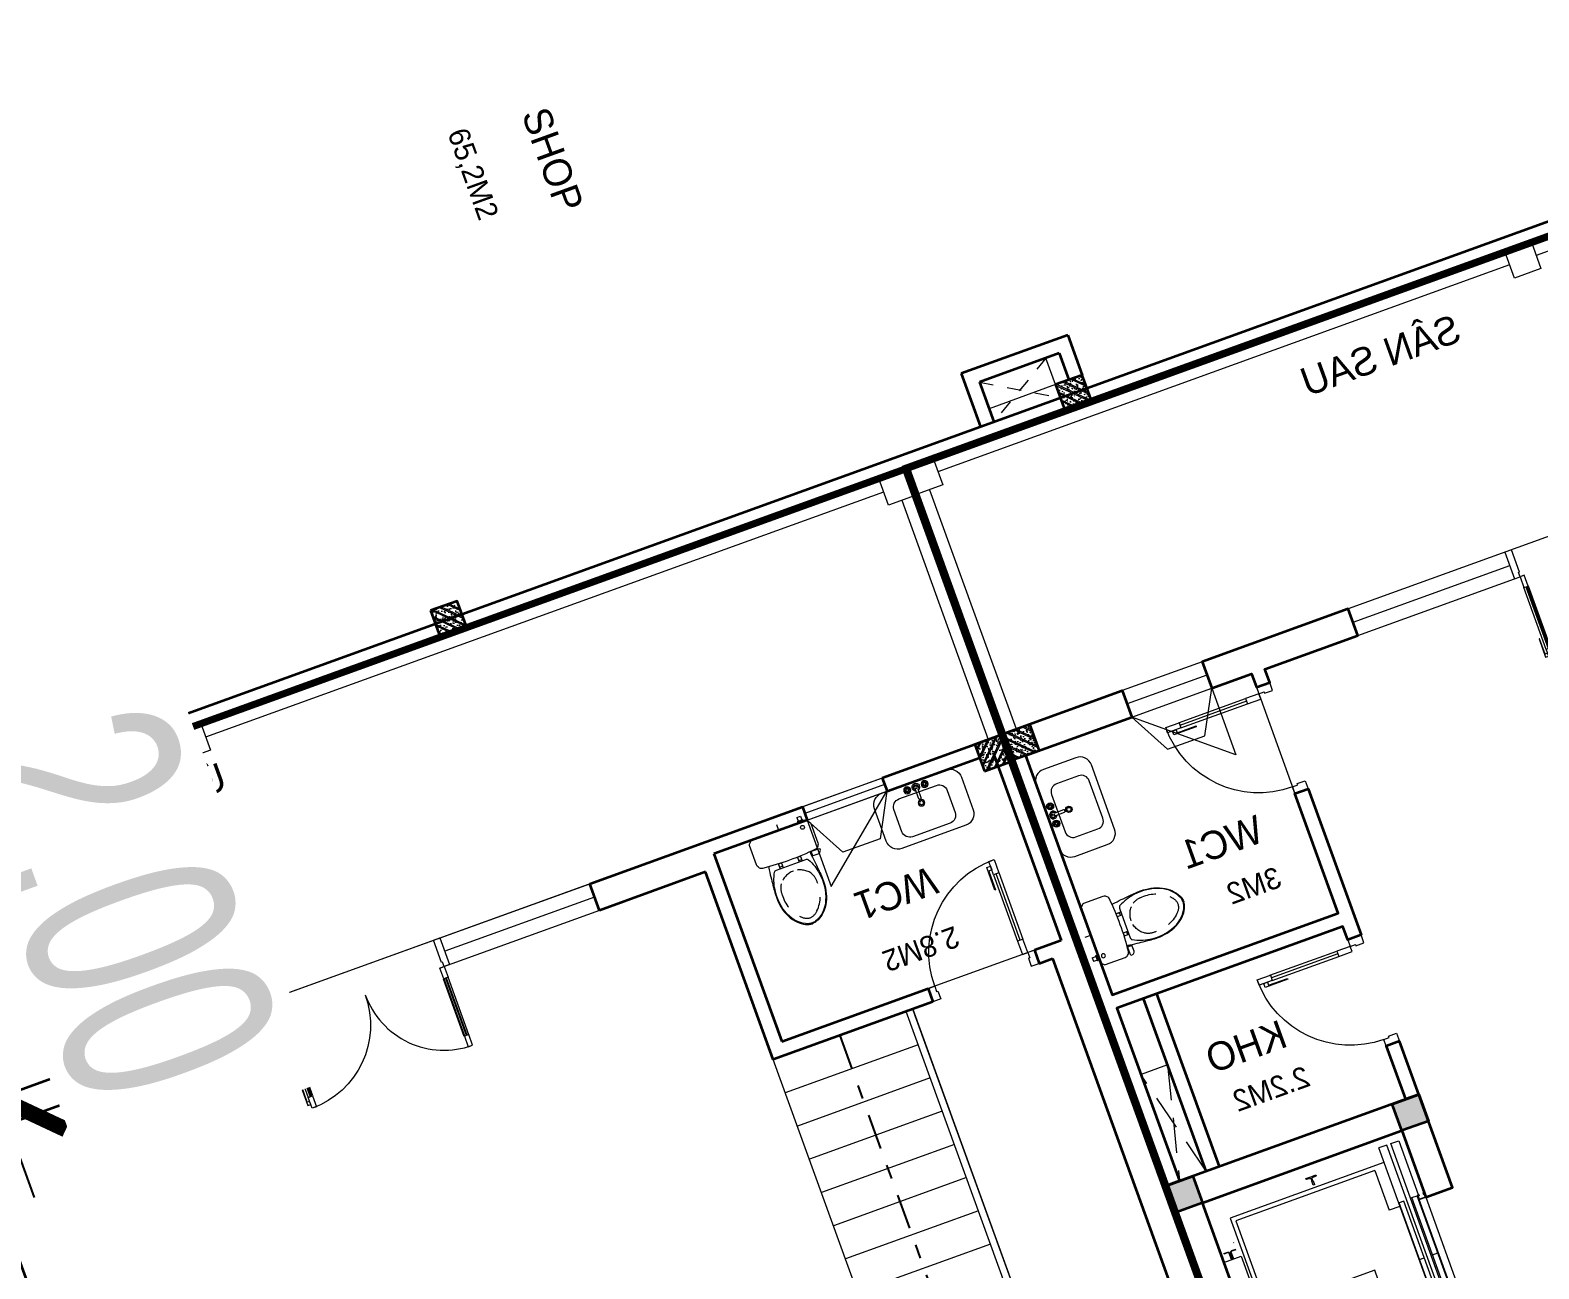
# Model space of a CAD drawing. Header units: metres. Extents: x 568336 to 569219, y 2065964 to 2066430.
# Drawn here: x 568578.95 to 568589.62, y 2066350.29 to 2066359.05 of the extents above; entities that cross this region are included whole.
import ezdxf

# ---------------------------------------------------------------- set-up
doc = ezdxf.new("R2010")
doc.units = ezdxf.units.M
for name, pattern in [('$AUDIT_BAD_LTYPE2', [0]), ('DASHDOT2', [0.5, 0.25, -0.125, 0, -0.125]), ('HIDDEN', [0.375, 0.25, -0.125]), ('HIDDEN2', [0.1875, 0.125, -0.0625]), ('xref-thap C (mb tang 32-2)$0$HIDDEN', [0.375, 0.25, -0.125])]:
    doc.linetypes.add(name, pattern=pattern)
doc.layers.get('0').update_dxf_attribs({"linetype": 'CONTINUOUS'})
doc.layers.get('DEFPOINTS').update_dxf_attribs({"linetype": 'CONTINUOUS'})
for name, color, linetype, lineweight in [('-CONCRETE', 1, 'CONTINUOUS', 35), ('-DIM', 9, 'CONTINUOUS', 13), ('-DOOR', 137, 'CONTINUOUS', 9), ('-FURNITURE', 46, 'CONTINUOUS', 9), ('-HATCH', 8, 'CONTINUOUS', 5), ('-HIDE', 3, 'HIDDEN', 13), ('-LINE1', 7, 'CONTINUOUS', 18), ('-LINE2', 252, 'CONTINUOUS', 9), ('-STEEL1', 1, 'CONTINUOUS', 35), ('-WALL', 4, 'CONTINUOUS', 35), ('TEXT25', 2, 'CONTINUOUS', 13)]:
    doc.layers.add(name, color=color, linetype=linetype, lineweight=lineweight)
for name, color, linetype in [('1-NETMANH', 8, 'CONTINUOUS'), ('APOLIC', 7, 'CONTINUOUS'), ('LoLK', 6, 'CONTINUOUS'), ('TIMDUONG', 1, 'CONTINUOUS')]:
    doc.layers.add(name, color=color, linetype=linetype)
doc.styles.add('KTHUOC', font='', dxfattribs={"width": 0.8})
doc.styles.add('SVN_AVO_thuong', font='')
doc.styles.add('T1', font='', dxfattribs={"height": 200})
doc.styles.get('KTHUOC').set_extended_font_data('.VnArial NarrowH')
doc.styles.get('SVN_AVO_thuong').set_extended_font_data('SVN-Avo')
doc.styles.get('T1').set_extended_font_data('VNgeometric Light')
doc.dimstyles.new('tien', dxfattribs={"dimscale": 0, "dimtxt": 1.5, "dimasz": 0.75, "dimexe": 0.45, "dimexo": 0, "dimgap": 0.25, "dimtad": 1, "dimzin": 1, "dimtxsty": 'KTHUOC', "dimblk1": 'ARCHTICK', "dimblk2": 'ARCHTICK', "dimsah": 1, "dimcen": 1, "dimdle": 0.45, "dimclrd": 37, "dimclre": 37, "dimclrt": 7, "dimaunit": 1, "dimadec": 0, "dimazin": 0, "dimtfac": 1, "dimtix": 1, "dimtofl": 0, "dimtmove": 2, "dimatfit": 3, "dimldrblk": 'ARCHTICK', "dimfxl": 1, "dimtfill": 1, "dimtolj": 1, "dimtzin": 1, "dimarcsym": 0})

# ---------------------------------------------------------------- blocks, each defined once
blk = doc.blocks.new('18x35')
at = {"layer": '-HATCH'}
h = blk.add_hatch(dxfattribs=at)
h.set_pattern_fill('CHAU-01', color=256, scale=10, angle=-1.272221872585407e-14, pattern_type=2)
h.set_pattern_definition([(49.99999999999999, (0, 0), (71.72601826007535, -6.275213498259527), [7.5, -82.5]), (355, (0, 0), (-13.87513336129999, 75.21921337000119), [6, -66]), (100.4514, (5.977167999997619, -0.5229339999999638), (57.85093817140217, 68.94395420609534), [6.374019000000001, -70.1142112]), (46.18419999999998, (0, 20), (106.7241048625644, -16.55190143290183), [11.25, -123.75]), (96.63559999999998, (8.89367449999554, 18.62066930000003), (93.46627055487036, 97.41178709004416), [9.561028799999994, -105.1713]), (351.1842, (0, 20), (93.46619451336275, 97.41186009253245), [9, -99]), (20.99999999999998, (10, 15), (59.69070521184616, -40.2618890665339), [7.5, -82.5]), (326.0000000000001, (10, 15), (24.33153319215819, 72.5150045046853), [6, -66]), (71.45139999999999, (14.97422329999972, 11.64483940000002), (84.022262858149, 32.25304967099522), [6.374019000000001, -70.1142112]), (37.49999999999998, (0, 0), (1.215985531729074, 33.28938538313115), [0, -65.19999999999999, 0, -67, 0, -66.25]), (7.499999999999987, (0, 0), (26.30695374421487, 39.44117118823602), [0, -38.2, 0, -63.7, 0, -25.25]), (327.5, (-22.30000000000291, 0), (53.3822436172409, -2.255487173437988), [0, -25, 0, -78, 0, -103.5]), (317.5, (-32.30000000000291, 0), (58.31861693423862, 10.01049823323176), [0, -32.5, 0, -51.8, 0, -73.5]), (44.99999999999999, (0, 0), (-30.05203820042826, 30.05203820042828), []), (44.99999999999999, (0, 12.25), (-30.05203820042826, 30.05203820042828), [])])
h.paths.add_polyline_path([(96508.03118051568, 47993.04977023201), (96508.03118051568, 47793.04977023201), (96708.03118051568, 47793.04977023201), (96708.03118051568, 47993.04977023201)])
at = {"layer": '-STEEL1'}
blk.add_lwpolyline([(96508.03118051568, 47793.04977023201), (96708.03118051568, 47793.04977023201), (96708.03118051568, 47993.04977023201), (96508.03118051568, 47993.04977023201)], close=True, dxfattribs=at)
blk = doc.blocks.new('M1-T1')
at = {"layer": '-CONCRETE', "color": 1, "linetype": 'HIDDEN', "ltscale": 10, "const_width": 50}
blk.add_lwpolyline([(191581.7177010371, 50951.98888872014), (197581.6939540912, 50951.98888872005), (197581.7429788466, 30952.01227472891), (191581.7667257926, 30952.01227472891)], close=True, dxfattribs=at)
at = {"layer": '-HIDE', "ltscale": 10}
for p, q in [((197182.0490192771, 43152.03547770983), (197482.2837154153, 42652.06120874328)), ((197182.0490192771, 42651.91433822195), (197481.4326740175, 43152.03547771199))]:
    blk.add_line(p, q, dxfattribs=at)
at = {"layer": '-LINE1'}
for q in [(197182.0490192771, 43152.03547770983), (197382.0490192567, 42651.91433822195)]:
    blk.add_line((197382.0490192567, 43152.03547770983), q, dxfattribs=at)
at = {"layer": '-LINE1', "lineweight": 18}
blk.add_lwpolyline([(191581.7411493842, 50951.93153578669), (197581.7174024383, 50951.9315357866), (197581.7664271937, 30951.95492153367), (191581.7901741396, 30951.95492153367)], close=True, dxfattribs=at)
at = {"layer": '-WALL'}
for p, q in [((197082.0490192771, 43352.0354777037), (197382.0490192567, 43352.0354777037)), ((197082.0490192771, 43352.0354777037), (197082.0490192771, 42551.91433822195)), ((197182.0490192771, 43252.03547770574), (197382.0490192679, 43252.03547770779)), ((197182.0490192771, 43252.03547770574), (197182.0490192771, 42651.91433822195)), ((197182.0490192771, 42651.91433822195), (197482.0490192771, 42651.91433822195)), ((197082.0490192771, 42551.91433822195), (197482.0490192771, 42551.91433822195))]:
    blk.add_line(p, q, dxfattribs=at)
blk.add_lwpolyline([(196731.8371712676, 48951.96545661415), (197581.8356525643, 48951.96545668071), (197581.8356528644, 34951.87148225863), (196897.2858771308, 34951.86915243657), (196897.2858771305, 35051.86915239949), (197481.4326741947, 35051.87148222604), (197481.4326738949, 48751.96545683069), (196731.8371712676, 48751.96545677615), (196731.8371712676, 48951.96545661415)], dxfattribs=at)
at = {"layer": '-STEEL1'}
for p in [(100874.017838741, -4641.014292522192), (100874.017838741, -9341.428998609485)]:
    blk.add_blockref('18x35', p, dxfattribs=at)
at = {"layer": 'TEXT25'}
for s, height, style, p in [('SHOP', 200, 'SVN_AVO_thuong', (194297.2314187195, 40250.18071487683)), ('65,2M2', 150, 'T1', (194243.9354255915, 39712.01007851723))]:
    blk.add_text(s, height=height, rotation=359.9999999899488, dxfattribs=dict(at, style=style)).set_placement(p)
blk = doc.blocks.new('*U18')
at = {"linetype": '$AUDIT_BAD_LTYPE2'}
for p, q in [((70, 100), (69.99999999999999, 599.9999999999982)), ((89.99999999999999, 599.9999999999982), (90, 100))]:
    blk.add_line(p, q, dxfattribs=at)
for points in [[(49.99999999999999, 599.9999999999982), (89.99999999999999, 599.9999999999982), (89.99999999999999, 699.9999999999982), (49.99999999999999, 699.9999999999982), (49.99999999999999, 599.9999999999982)], [(49.99999999999999, 602.9059272893337), (50, 100)], [(50, 100), (90, 100), (90, 0), (50, 0), (50, 100)]]:
    blk.add_lwpolyline(points)
for points in [[(118.2698876160139, 494.5156181119073), (118.2698876160139, 664.1349438079906), (89.99999999999999, 664.1349438079906), (89.99999999999999, 635.8650561920058), (112.6159100928053, 635.8650561920058), (112.6159100928053, 494.5156181119073)], [(0, 0), (50, 0), (50, -40), (60, -40), (60, -100.0001724930698), (0, -100.0001724930698)], [(799.9999999999982, 7.105427357601134e-15), (749.9999999999982, 7.105427357601134e-15), (749.9999999999982, -40), (739.9999999999982, -40), (739.9999999999982, -100.0001724930698), (799.9999999999982, -100.0001724930698)]]:
    blk.add_lwpolyline(points, close=True)
at = {"linetype": '$AUDIT_BAD_LTYPE2', "ltscale": 0.3}
blk.add_arc((50, 0), 699.9999999999982, 0, 90, dxfattribs=at)
blk = doc.blocks.new('X-5M-DH-2-CORE$0$A$C75E80C28')
at = {"layer": '-LINE2', "linetype": 'Continuous', "ltscale": 2}
for p, q in [((-510.0000099998433, -21.5000000000291), (-510.0000099998579, -50.60000000000582)), ((-506.8000099998899, -21.5000000000291), (-510.0000099998433, -21.5000000000291)), ((-510.0000099998579, -108.5000000000291), (-510.0000099998433, -79.39999999999418)), ((-506.8000099998899, -21.5000000000291), (-506.8000099999044, -50.60000000000582)), ((-506.8000099999044, -108.5000000000291), (-506.8000099998899, -79.39999999999418)), ((-456.2000100000296, -56.79999999998836), (-500.6000099999364, -56.80000000001746)), ((-456.2000100000441, -60), (-500.600009999951, -60.0000000000291)), ((-456.2000100000296, -70), (-500.6000099999364, -70.0000000000291)), ((-456.2000100000296, -73.19999999995343), (-500.6000099999364, -73.19999999998254)), ((-453.2000100000441, -63), (-453.2000100000296, -67)), ((-450.0000099998579, -63), (-450.0000099998433, -67)), ((450.0000100000616, -63), (450.0000100000761, -67)), ((453.200010000015, -63), (453.2000100000296, -67)), ((456.2000100000296, -56.79999999998836), (500.6000100000529, -56.79999999998836)), ((456.200010000015, -60), (500.6000100000383, -60)), ((456.2000100000296, -70), (500.6000100000529, -70)), ((456.2000100000296, -73.19999999995343), (500.6000100000529, -73.19999999995343)), ((506.8000100001227, -21.5), (510.0000100000761, -21.5)), ((506.8000100001227, -21.5), (506.8000100001082, -50.59999999997672)), ((506.8000100001227, -108.5), (506.8000100001227, -79.39999999996508)), ((510.0000100000761, -21.5), (510.0000100000616, -50.59999999997672)), ((510.0000100000761, -108.5), (510.0000100000761, -79.39999999996508)), ((-731.0000002632733, -148.9999999649008), (730.9999997367267, -148.9999999649299)), ((-731.0000002698944, -1304.999999934109), (-731.0000002632733, -148.9999999649008)), ((-700.0000002632733, -178.9999999649008), (699.9999997367267, -178.9999999649299)), ((-700.0000002699089, -1224.999999934109), (-700.0000002632733, -178.9999999649008)), ((-556.8000102631631, -112.4999999912397), (-560.0000102631166, -112.4999999912397)), ((456.800009736864, -112.4999999912397), (460.0000097368174, -112.4999999912397)), ((699.9999997300911, -1224.999999934109), (699.9999997367267, -178.9999999649299)), ((730.9999997301056, -1304.999999934109), (730.9999997367267, -148.9999999649299)), ((-700.0000002699089, -1224.999999934109), (-400.0000002699089, -1224.999999934138)), ((-400.0000002698944, -1304.999999934138), (-400.0000002699089, -1224.999999934138)), ((699.9999997300911, -1224.999999934109), (399.9999997300911, -1224.999999934109)), ((399.9999997301056, -1304.999999934109), (399.9999997300911, -1224.999999934109)), ((839.9999997301056, -1304.999999934109), (-840.0000002698944, -1304.999999934109)), ((-840.0000002698944, -1364.999999934109), (-840.0000002698944, -1304.999999934109)), ((839.9999997301056, -1364.999999934109), (-840.0000002698944, -1364.999999934109)), ((424.9999997301056, -1308.999999934109), (-425.0000002698944, -1308.999999934109)), ((-425.0000002699089, -1342.999999934109), (-425.0000002698944, -1308.999999934109)), ((424.9999997300911, -1342.999999934109), (-425.0000002699089, -1342.999999934109)), ((-2.6989437174052e-07, -1308.999999934109), (-2.699089236557484e-07, -1342.999999934109)), ((424.9999997300911, -1342.999999934109), (424.9999997301056, -1308.999999934109)), ((839.9999997301056, -1364.999999934109), (839.9999997301056, -1304.999999934109)), ((839.9999997301056, -1394.999999934109), (-840.0000002698944, -1394.999999934109)), ((-840.0000002698944, -1394.999999934109), (-840.0000002698944, -1454.999999934109)), ((-840.0000002698944, -1454.999999934109), (-435.0000002698944, -1454.999999934109)), ((-435.0000002698944, -1449.999999934109), (-435.0000002699089, -1459.999999934109)), ((-435.0000002698944, -1449.999999934109), (-400.0000002698944, -1449.999999934138)), ((-435.0000002699089, -1459.999999934109), (-425.0000002699089, -1459.999999934109)), ((-435.0000002698653, -1489.999999934109), (-435.0000002698653, -1499.999999934109)), ((-435.0000002698653, -1489.999999934109), (-425.0000002698653, -1489.999999934109)), ((-433.4000002698012, -1451.599999934086), (-433.4000002698012, -1458.399999934074)), ((-433.4000002698012, -1451.599999934086), (-401.6000002697547, -1451.599999934086)), ((-433.4000002698012, -1458.399999934074), (-425.0000002698944, -1458.399999934074)), ((-433.4000002697721, -1491.599999934086), (-433.4000002697721, -1498.399999934074)), ((-433.4000002697721, -1491.599999934086), (-425.0000002698653, -1491.599999934086)), ((429.9999997300911, -1405.999999934138), (-430.0000002699089, -1405.999999934109)), ((-430.0000002699089, -1405.999999934109), (-430.0000002698944, -1445.999999934109)), ((429.9999997301056, -1445.999999934138), (-430.0000002698944, -1445.999999934109)), ((-425.0000002698944, -1458.399999934074), (-425.0000002699089, -1459.999999934109)), ((-425.0000002698653, -1489.999999934109), (-425.0000002698653, -1491.599999934086)), ((-401.6000002697547, -1451.599999934086), (-401.6000002697256, -1498.399999934074)), ((399.9999997301056, -1449.999999934109), (-400.0000002698944, -1449.999999934138)), ((-400.0000002698944, -1449.999999934138), (-400.0000002698653, -1499.999999934138)), ((-2.699089236557484e-07, -1405.999999934109), (-2.6989437174052e-07, -1445.999999934109)), ((399.9999997301056, -1449.999999934109), (399.9999997301347, -1499.999999934109)), ((434.9999997301056, -1449.999999934109), (399.9999997301056, -1449.999999934109)), ((401.5999997301988, -1451.599999934086), (401.5999997302279, -1498.399999934074)), ((433.3999997302453, -1451.599999934086), (401.5999997301988, -1451.599999934086)), ((433.3999997302453, -1458.399999934074), (424.9999997301056, -1458.399999934074)), ((424.9999997301056, -1458.399999934074), (424.9999997301056, -1459.999999934109)), ((434.9999997301056, -1459.999999934109), (424.9999997301056, -1459.999999934109)), ((424.9999997301347, -1489.999999934109), (424.9999997301347, -1491.599999934086)), ((434.9999997301347, -1489.999999934109), (424.9999997301347, -1489.999999934109)), ((433.3999997302744, -1491.599999934086), (424.9999997301347, -1491.599999934086)), ((429.9999997300911, -1405.999999934138), (429.9999997301056, -1445.999999934138)), ((433.3999997302453, -1451.599999934086), (433.3999997302453, -1458.399999934074)), ((433.3999997302744, -1491.599999934086), (433.3999997302744, -1498.399999934074)), ((434.9999997301056, -1449.999999934109), (434.9999997301056, -1459.999999934109)), ((839.9999997301056, -1454.999999934109), (434.9999997301056, -1454.999999934109)), ((434.9999997301347, -1489.999999934109), (434.9999997301347, -1499.999999934109)), ((839.9999997301056, -1394.999999934109), (839.9999997301056, -1454.999999934109)), ((-435.0000002698653, -1499.999999934109), (-400.0000002698653, -1499.999999934138)), ((-433.4000002697721, -1498.399999934074), (-401.6000002697256, -1498.399999934074)), ((434.9999997301347, -1499.999999934109), (399.9999997301347, -1499.999999934109)), ((433.3999997302744, -1498.399999934074), (401.5999997302279, -1498.399999934074))]:
    blk.add_line(p, q, dxfattribs=at)
for points in [[(-450.0000000000146, 0), (-450, -130), (450, -130), (449.9999999999854, 0)], [(-200, -29), (200.0000000001164, -29), (200.0000000001164, -101), (-200, -101)], [(-36.0000002632587, -583.9999999649008), (35.9999997367413, -583.9999999649008), (35.99999973675585, -983.9999999649008), (-36.00000026324415, -983.9999999649008)]]:
    blk.add_lwpolyline(points, close=True, dxfattribs=at)
for points in [[(-780.0000002632587, -788.9999999649008), (-751.0000002632587, -788.9999999649299, 0.414213562373095), (-750.0000002632733, -787.9999999649008), (-750.0000002632587, -783.9999999649008), (-750.0000002632587, -779.9999999649008, 0.414213562373095), (-751.0000002632733, -778.9999999649299), (-780.0000002632733, -778.9999999649881, -0.2569775838576673), (-784.1207396915852, -781.9399999648449), (-797.9000002631656, -781.939999964874, -0.414213562373095), (-800.9000002631656, -778.939999964874), (-804.0000002632587, -749.4999999649008, 0.414213562373095), (-807.0000002632587, -746.4999999649008), (-812.0000002632587, -746.4999999649008), (-812.0000002632587, -783.9999999649008), (-812.0000002632587, -821.4999999649008), (-807.0000002632587, -821.4999999649008, 0.414213562373095), (-804.0000002632587, -818.4999999649008), (-800.9000002631656, -789.0599999648693, -0.414213562373095), (-797.9000002631656, -786.0599999648693), (-784.1207396915852, -786.0599999648402, -0.2569775838576673), (-780.0000002632587, -788.9999999647553)], [(779.9999997367413, -788.9999999649299), (750.9999997367413, -788.9999999649008, -0.414213562373095), (749.9999997367267, -787.9999999649299), (749.9999997367413, -783.9999999649299), (749.9999997367413, -779.9999999649299, -0.414213562373095), (750.9999997367267, -778.9999999649008), (779.9999997368432, -778.9999999650172, 0.2569775838576673), (784.1207391653006, -781.939999964874), (797.899999736881, -781.9399999648449, 0.414213562373095), (800.899999736881, -778.9399999648449), (803.9999997367413, -749.4999999649008, -0.414213562373095), (806.9999997367413, -746.4999999649008), (811.9999997367413, -746.4999999649008), (811.9999997367413, -783.9999999649008), (811.9999997367413, -821.4999999649008), (806.9999997367413, -821.4999999649008, -0.414213562373095), (803.9999997367413, -818.4999999649008), (800.899999736881, -789.0599999648402, 0.414213562373095), (797.899999736881, -786.0599999648402), (784.1207391653006, -786.0599999648693, 0.2569775838576672), (779.9999997368577, -788.9999999647844)]]:
    blk.add_lwpolyline(points, format="xyb", dxfattribs=at)
for centre, radius, start, end in [((-500.600009999951, -50.60000000000582), 9.400000000001475, 180, 270), ((-500.6000099999364, -79.39999999999418), 9.399999999997844, 90, 180), ((-500.600009999951, -50.60000000000582), 6.200000000004374, 180, 270), ((-500.6000099999364, -79.39999999999418), 6.19999999999734, 90, 180), ((-456.2000100000441, -63), 6.19999999999713, 0, 90), ((-456.2000100000441, -63), 3.000000000000045, 0, 90), ((-456.2000100000296, -67), 6.20000000000076, 270, 0), ((-456.2000100000296, -67), 2.999999999999834, 270, 0), ((456.200010000015, -63), 6.19999999999713, 90, 180), ((456.2000100000296, -67), 6.20000000000076, 180, 270), ((456.200010000015, -63), 3.000000000000045, 90, 180), ((456.2000100000296, -67), 2.999999999999834, 180, 270), ((500.6000100000383, -50.59999999997672), 6.200000000004374, 270, 0), ((500.6000100000383, -50.59999999997672), 9.400000000001475, 270, 0), ((500.6000100000529, -79.39999999996508), 9.399999999997844, 0, 90), ((500.6000100000529, -79.39999999996508), 6.19999999999734, 0, 90)]:
    blk.add_arc(centre, radius, start, end, dxfattribs=at)
blk = doc.blocks.new('A$C5C575821')
at = {"layer": '-CONCRETE'}
h = blk.add_hatch(color=256, dxfattribs=at)
h.dxf.hatch_style = 1
h.paths.add_polyline_path([(-0.00237559899687767, 200.0000000000146), (-0.00237559899687767, 1.455191522836685e-11), (199.9976244010031, 1.455191522836685e-11), (199.9976244010031, 200.0000000000146)])
blk.add_lwpolyline([(-0.00237559899687767, 1.455191522836685e-11), (199.9976244010031, 1.455191522836685e-11), (199.9976244010031, 200.0000000000146), (-0.00237559899687767, 200.0000000000146)], close=True, dxfattribs=at)
blk = doc.blocks.new('A$C3F71457E')
at = {"layer": '-CONCRETE'}
blk.add_lwpolyline([(-8.760252967476845e-09, -100.0000002632005), (0, 400), (-1500, 400.0000000000582), (-1500.00000001755, -1399.999999999942), (-1.754960976541042e-08, -1400), (-7.895869202911854e-08, -900.0000002632005), (199.9999999912397, -900.0000002982852), (199.9999999824504, -1600), (-1700.00000001755, -1600), (-1700, 600), (200, 600), (199.9999999912397, -100.0000002982852), (6.140908226370811e-08, -100.0000002632005)], dxfattribs=at)
at = {"layer": '-LINE1'}
blk.add_line((-7.895869202911854e-08, -900.0000002632005), (-8.760252967476845e-09, -100.0000002632005), dxfattribs=at)
at = {"layer": '-WALL'}
for p in [(-1699.997624401003, 399.9999999999854), (0.00237559899687767, 399.9999999999854), (-1699.997624401081, -1599.999999999959), (0.002375601565972829, -1600.000000021305)]:
    blk.add_blockref('A$C5C575821', p, dxfattribs=at)
at = {"color": 2, "rotation": 90}
blk.add_blockref('X-5M-DH-2-CORE$0$A$C75E80C28', (-1500.00000000876, -499.9999999999418), dxfattribs=at)
blk = doc.blocks.new('A$C18091ED7')
for p, q in [((9.957147995010018e-09, -42.13376978135784), (0, -3.786117304116488e-07)), ((146.1412317672475, -26.59467297248193), (179.181621938591, -26.59467296488583)), ((146.1412317672475, -26.59467297248193), (146.1412317680188, -30.17859706786112)), ((146.1412317680188, -30.17859706786112), (165.7503655985456, -30.17859706340823)), ((153.0594147269658, -36.79204952501459), (146.1412317680188, -30.17859706786112)), ((152.3191092506386, -2.717133611440659e-07), (152.3191092568413, -26.59467297093943)), ((152.3191092506386, -2.717133611440659e-07), (179.1816219322718, -2.654269337654114e-07)), ((153.0594147269658, -36.79204952501459), (165.7503656001572, -36.79204952192958)), ((153.0594147275151, -39.73033438943094), (153.0594147269658, -36.79204952501459)), ((153.0594147275151, -39.73033438943094), (178.4413164740145, -39.73033438349376)), ((153.0594147275151, -39.73033438943094), (178.4413164740145, -39.73033438349376)), ((153.0594147275151, -39.73033438943094), (153.0594147281554, -42.13376974494895)), ((185.3594994290725, -30.17859705851879), (165.7503655985456, -30.17859706340823)), ((178.4413164733487, -36.79204951884458), (165.7503656001572, -36.79204952192958)), ((185.3594994290725, -30.17859705851879), (178.4413164733487, -36.79204951884458)), ((178.4413164733487, -36.79204951884458), (178.4413164740145, -39.73033438349376)), ((178.4413164740145, -39.73033438349376), (178.4413164746547, -42.1337697392446)), ((179.1816219322718, -2.654269337654114e-07), (179.181621938591, -26.59467296488583)), ((179.181621938591, -26.59467296488583), (185.3594994283012, -26.59467296337243)), ((185.3594994283012, -26.59467296337243), (185.3594994290725, -30.17859705851879)), ((-83.25994817525861, -267.3592828898691), (-83.259948167517, -299.9634285944048)), ((-83.25994817257379, -278.4883151478134), (-83.25994817046012, -287.6388527823146)), ((-60.91100930959874, -290.0299398849311), (-83.25994816994717, -290.0299398901407)), ((-62.88950393904452, -265.3807882612164), (-81.28145355204106, -265.3807882657275)), ((-60.91100931491019, -267.3592828844266), (-60.91100930728498, -299.9634285889624)), ((60.9110093945892, -267.3592828557594), (60.9110094022144, -299.9634285600623)), ((60.91100939990065, -290.029939856031), (83.25994826024908, -290.0299398510542)), ((62.88950401780676, -265.3807882316178), (81.2814536308033, -265.3807882273395)), ((83.25994825493763, -267.3592828505498), (83.25994826256283, -299.9634285550856)), ((83.25994825750604, -278.488315108727), (83.2599482596197, -287.6388527429954)), ((165.3959958605519, -261.9873972070927), (165.3959958671003, -289.7349902229907)), ((167.8691141396885, -259.5142789271486), (228.0810223811895, -259.5142789128586)), ((167.8691141472664, -292.2081085020036), (206.7175896017579, -292.2081084926904)), ((230.5541406641933, -274.3229751045001), (230.5541406613593, -261.9873971916386))]:
    blk.add_line(p, q)
for points in [[(230.0000000517721, -218.5046414944518, -0.1374073801801567), (225.4781190853137, -234.6482587013161), (221.7949787454636, -240.7070387715066, -0.2360805181595358), (198.2560902649639, -255.4947853636986, -0.0519608230665726), (-198.2560901437319, -255.4947854572965, -0.236080518165078), (-221.7949786317113, -240.7070388760185), (-225.4781189743626, -234.6482588077488, -0.1374073801809237), (-229.9999999484608, -218.5046416030382), (-229.9999999831671, -71.98694829508895, -0.1989123673786679), (-226.3782021181105, -63.2431547633314), (-208.8906150607545, -45.75556769772083, -0.1989123673792025), (-200.1468215308087, -42.13376982865157), (9.971699910238385e-09, -42.13376978135784), (200.1468215506357, -42.13376973403501, -0.1989123673792025), (208.8906150822841, -45.75556759897154), (226.3782021480001, -63.24315465634572, -0.1989123673791691), (230.0000000170658, -71.98694818626973)], [(144.14367173758, -618.9627606730501, -0.2124047892419209), (26.30999211127346, -734.491494372196, -0.0276853236339062), (-0.5628229983012716, -738.609219571983, -0.0222792448073508), (-26.30999181118386, -734.4914943844487, -0.2124047892421136), (-144.1436714920528, -618.9627607410075, -0.1427957259999892), (-167.2376623962118, -428.0139674870588, -0.0930051380368448), (-127.9331820271946, -309.1271633332653, -0.2564387014614383), (-111.240849547703, -299.9634286007786), (4.746470949612558e-08, -299.9634285748762), (111.2408496426324, -299.9634285482753, -0.2564387014619951), (127.933182126606, -309.1271632729331, -0.0930051380368741), (167.2376625517572, -428.0139674081001, -0.1427957260000456)]]:
    blk.add_lwpolyline(points, format="xyb", close=True)
at = {"linetype": 'xref-thap C (mb tang 32-2)$0$HIDDEN', "ltscale": 100}
blk.add_lwpolyline([(61.00044987679576, -669.0176259216969, -0.1990312026443698), (1.417429302819073e-07, -698.769823720475, -0.1990312026443799), (-61.00044960746891, -669.0176259504806, -0.2189240232571595), (-131.9321382956405, -478.313622940972, -0.1537914605682739), (-112.4681372026971, -403.989815428853, -0.2367011859554165), (5.876427167095244e-08, -347.5870280214876, -0.2367011859554843), (112.4681373467611, -403.9898153757968, -0.1537914605681893), (131.9321384748619, -478.313622878748, -0.2189240232571754)], format="xyb", close=True, dxfattribs=at)
blk.add_circle((165.7503656100234, -78.39166221523192), 13.90362011701458)
for centre, radius, start, end in [((-81.28145355158267, -267.3592828894034), 1.978494623656905, 90.00000001354867, 180.0000000133402), ((-62.88950393858613, -267.3592828848923), 1.978494623656905, 1.334021322268115e-08, 90.00000001354867), ((62.88950401826514, -267.3592828552937), 1.978494623656905, 90.00000001354867, 180.0000000133402), ((81.28145363126168, -267.3592828510155), 1.978494623656905, 1.334021322268115e-08, 90.00000001354867), ((167.8691141402633, -261.9873972065106), 2.473118279571131, 90.00000001354867, 180.0000000133402), ((167.8691141466952, -289.7349902224087), 2.473118279571131, 180.0000000133402, 270.0000000135486), ((206.717589598069, -276.6690117186226), 15.53909677420133, 270.0000000135486, 306.4658507565522), ((168.3527972659103, -224.7572911087773), 80.08895368617857, 306.4658507565522, 320.3122930343796), ((228.0810223845983, -274.3229751050822), 2.473118279571131, 320.3122930343796, 1.334021322268115e-08)]:
    blk.add_arc(centre, radius, start, end)
for points, knots in [([(-155.6468228230951, -259.4535552573798), (-156.6353001506941, -267.2522313103836), (-164.2940232875517, -328.394745314552), (-169.1545302536251, -385.0939582949213), (-183.68571763406, -527.7705276800843), (-135.602968026873, -679.1126648240606), (-50.29344375100118, -735.2493608418445), (-19.70048385594782, -741.0901266933652), (1.531116140540689e-07, -743.6724421556864)], [130.6139379315478, 130.6139379315478, 130.6139379315478, 130.6139379315478, 152.8521090939923, 311.1293507817257, 417.703951170228, 561.3833927516608, 697.6926317810714, 710.812262267882, 710.812262267882, 710.812262267882, 710.812262267882]), ([(155.6468228994709, -259.4535551877343), (156.6353002305841, -267.2522312389628), (164.2940233960289, -328.3947452375724), (169.1545303888706, -385.0939582149149), (183.6857178367027, -527.7705275934422), (135.6029683008201, -679.1126647599449), (50.29344405157826, -735.2493608178338), (19.70048415924612, -741.0901266841101), (1.530679583083838e-07, -743.6724421554536)], [130.613937934949, 130.613937934949, 130.613937934949, 130.613937934949, 152.8521090939923, 311.1293507817257, 417.703951170228, 561.3833927516608, 697.6926317810714, 710.812262267882, 710.812262267882, 710.812262267882, 710.812262267882])]:
    blk.add_open_spline(points, degree=3, knots=knots)
blk = doc.blocks.new('lavabo4')
for p, q in [((241.1064220552507, 0), (-241.1064220552653, 0)), ((-327.2218280859088, -86.11540603063622), (-327.2218280859088, -329.6777578376859)), ((141.2146540272806, -79.51089383556973), (-141.2146321578184, -79.51089383556973)), ((-73.92598906527564, -39.31844272313901), (-78.74998906528344, -39.31844272313901)), ((-73.87018906524463, -43.81844272313901), (-78.74998906528344, -43.81844272313901)), ((-67.49998906528344, -32.95004272319056), (-67.49998906528344, -28.06844272313901)), ((-67.49998906528344, -50.2462427231585), (-67.49998906528344, -55.06844272313901)), ((-62.99998906528344, -32.89244272320502), (-62.99998906528344, -28.06844272313901)), ((-62.99998906528344, -50.18864272317296), (-62.99998906528344, -55.06844272313901)), ((-56.6297890653077, -39.31844272313901), (-51.74998906528344, -39.31844272313901)), ((-56.57398906527669, -43.81844272313901), (-51.74998906528344, -43.81844272313901)), ((-8.999989065283444, -57.11864272307866), (-8.999989065283444, -122.568442723139)), ((9.000010934716556, -122.568442723139), (9.000010934716556, -57.1042427231805)), ((56.57401093472436, -39.31844272313901), (51.75001093471656, -39.31844272313901)), ((56.62981093475537, -43.81844272313901), (51.75001093471656, -43.81844272313901)), ((63.00001093471656, -32.95004272319056), (63.00001093471656, -28.06844272313901)), ((63.00001093471656, -50.2462427231585), (63.00001093471656, -55.06844272313901)), ((67.50001093471656, -32.89244272320502), (67.50001093471656, -28.06844272313901)), ((67.50001093471656, -50.18864272317296), (67.50001093471656, -55.06844272313901)), ((73.8702109346923, -39.31844272313901), (78.75001093471656, -39.31844272313901)), ((73.92601093472331, -43.81844272313901), (78.75001093471656, -43.81844272313901)), ((327.2218280858942, -329.6777578376859), (327.2218280858942, -86.11540603063622)), ((-199.9999890652689, -138.2962507430202), (-199.9999890652689, -304.5603516259725)), ((200.0000109347311, -304.5603516259725), (200.0000109347311, -138.2962507430202)), ((-241.1064220552653, -415.7931638683222), (241.1064220552507, -415.7931638683222)), ((-141.2146321578184, -363.3457304028852), (141.2146540272806, -363.3457304028852))]:
    blk.add_line(p, q)
for centre, radius in [((-65.24998906528344, -41.56844272313901), 24.75), ((-83.24998906528344, -41.56844272313901), 5.031153), ((-65.24998906528344, -41.56844272313901), 9), ((-65.24998906528344, -23.56844272313901), 5.031153), ((-65.24998906528344, -59.56844272313901), 5.031153), ((-47.24998906528344, -41.56844272313901), 5.031153), ((1.093471655622125e-05, -41.56844272313901), 9), ((65.25001093471656, -41.56844272313901), 24.75), ((47.25001093471656, -41.56844272313901), 5.031153), ((65.25001093471656, -41.56844272313901), 9), ((65.25001093471656, -23.56844272313901), 5.031153), ((65.25001093471656, -59.56844272313901), 5.031153), ((83.25001093471656, -41.56844272313901), 5.031153), ((1.093473110813648e-05, -159.3053689968874), 22.75790985669812), ((1.093473110813648e-05, -159.3053689968874), 14.14680882983937)]:
    blk.add_circle(centre, radius)
for centre, radius, start, end in [((-241.1064220552653, -86.11540603063622), 86.11540603063548, 90, 180), ((-141.2146321578184, -138.2962507430202), 58.7853569074479, 90, 180), ((-65.24998906528344, -41.56844272313901), 18, 105.2406999999566, 164.2093000000541), ((-65.24998906528344, -41.56844272313901), 18, 196.2341999999593, 253.9047000002005), ((-65.24998906528344, -41.56844272313901), 18, 16.44125000005574, 74.07886999996819), ((-65.24998906528344, -41.56844272313901), 18, 286.1199999996706, 344.0884000000243), ((1.093471655622125e-05, -41.56844272313901), 27, 289.6514000002878, 250.3602999998028), ((1.093471655622125e-05, -41.56844272313901), 18, 300.3430999999761, 239.7553999998545), ((65.25001093471656, -41.56844272313901), 18, 106.1199999996706, 164.0884000000242), ((65.25001093471656, -41.56844272313901), 18, 196.4412999998578, 254.0788999998228), ((65.25001093471656, -41.56844272313901), 18, 285.2406999999566, 344.2093000000542), ((65.25001093471656, -41.56844272313901), 18, 16.23422000000924, 73.90468999991013), ((141.2146540272806, -138.2962507430202), 58.7853569074479, 0, 90), ((241.1064220552507, -86.11540603063622), 86.11540603063548, 0, 90), ((1.093471655622125e-05, -122.568442723139), 9, 180, 0), ((-141.2146321578184, -304.5603516259725), 58.7853569074479, 180, 270), ((141.2146540272806, -304.5603516259725), 58.7853569074479, 270, 0), ((-241.1064220552653, -329.6777578376859), 86.11540603063548, 180, 270), ((241.1064220552507, -329.6777578376859), 86.11540603063548, 270, 0)]:
    blk.add_arc(centre, radius, start, end)
blk = doc.blocks.new('*U117')
for points in [[(21.73011238398614, 564.4565272026128), (21.73011238398614, 734.0758528986961), (50, 734.0758528986961), (50, 705.8059652827113), (27.38408990719473, 705.8059652827113), (27.38408990719473, 564.4565272026128)], [(0, 0), (50, 0), (50, -40), (60, -40), (60, -245.9999999543969), (0, -245.9999999543969)], [(1598.99999999957, 0), (1548.99999999957, 0), (1548.99999999957, -40), (1538.99999999957, -40), (1538.99999999957, -245.9999999543969), (1598.99999999957, -245.9999999543969)]]:
    blk.add_lwpolyline(points, close=True)
for points in [[(50, 669.9409090907037), (90.00000000000003, 669.9409090907037), (90.00000000000003, 769.9409090907037), (50, 769.9409090907037), (50, 669.9409090907037)], [(50, 672.8468363800392), (50, 100)], [(1548.99999999957, 629.0590909088664), (1508.99999999957, 629.0590909088664), (1508.99999999957, 729.0590909088664), (1548.99999999957, 729.0590909088664), (1548.99999999957, 629.0590909088664)], [(1548.99999999957, 631.965018198202), (1548.99999999957, 100)], [(50, 100), (90, 100), (90, 0), (50, 0), (50, 100)], [(1548.99999999957, 100), (1508.99999999957, 100), (1508.99999999957, 0), (1548.99999999957, 0), (1548.99999999957, 100)]]:
    blk.add_lwpolyline(points)
at = {"ltscale": 0.3}
for points in [[(819.9409090907038, 0, 0.4142135623730951), (50, 769.9409090907037, 0.4142135623730951)], [(819.9409090907042, 0, -0.4142135623730951), (1548.99999999957, 729.0590909088666, -0.4142135623730951)]]:
    blk.add_lwpolyline(points, format="xyb", dxfattribs=at)
at = {"layer": 'APOLIC', "linetype": '$AUDIT_BAD_LTYPE2'}
for p, q in [((70, 100), (70.00000000000003, 669.9409090907037)), ((90.00000000000003, 669.9409090907037), (90, 100)), ((1508.99999999957, 629.0590909088664), (1508.99999999957, 100)), ((1528.99999999957, 100), (1528.99999999957, 629.0590909088664))]:
    blk.add_line(p, q, dxfattribs=at)
blk = doc.blocks.new('M3-T1.3')
at = {"layer": '-DOOR'}
blk.add_line((568601.3709824926, 2066359.583970308), (568601.9352106461, 2066359.788045272), dxfattribs=at)
blk.add_lwpolyline([(568601.969214882, 2066359.694004261), (568601.4049949865, 2066359.489932283), (568601.3369699989, 2066359.678008333), (568601.9011898942, 2066359.882080311)], close=True, dxfattribs=at)
for points in [[(568598.1089580572, 2066358.297842829), (568597.0792297273, 2066357.92542639), (568597.0112286162, 2066358.113436424), (568600.3029876619, 2066359.303953922), (568600.3709887725, 2066359.115943887), (568599.2626600573, 2066358.715073881)], [(568600.3369524011, 2066359.210047929), (568599.2286236859, 2066358.809177923)]]:
    blk.add_lwpolyline(points, dxfattribs=at)
at = {"layer": '-HIDE'}
for p, q in [((568603.349190315, 2066357.641122103), (568603.8093657884, 2066356.956844353)), ((568603.6212900905, 2066356.888818388), (568603.5375370242, 2066357.709088803))]:
    blk.add_line(p, q, dxfattribs=at)
at = {"layer": '-LINE1'}
for p, q in [((568601.1569826051, 2066359.293888381), (568601.4294098457, 2066358.541702567)), ((568603.349190315, 2066357.641122103), (568603.5372663661, 2066357.709147091))]:
    blk.add_line(p, q, dxfattribs=at)
for points in [[(568601.9472307144, 2066361.812858418), (568602.1353093964, 2066361.880876131), (568602.0672916833, 2066362.068954813), (568601.879213001, 2066362.0009371)], [(568597.715486307, 2066360.282457965), (568597.9035649892, 2066360.350475678), (568597.8355472761, 2066360.538554361), (568597.6474685938, 2066360.470536647)]]:
    blk.add_lwpolyline(points, close=True, dxfattribs=at)
for points in [[(568597.8695611907, 2066360.444501033), (568601.9132354689, 2066361.906860122)], [(568602.0408849153, 2066361.846727991), (568602.651622927, 2066360.153649981)], [(568593.8258645803, 2066358.982133869), (568597.6814822785, 2066360.376483956)], [(568593.8258645803, 2066358.982133869), (568597.6814822785, 2066360.376483956)]]:
    blk.add_lwpolyline(points, dxfattribs=at)
at = {"layer": '-LINE2', "linetype": 'HIDDEN2', "ltscale": 10}
for p, q in [((568601.5750431488, 2066359.019782027), (568601.9691434058, 2066359.694039723)), ((568601.4049806783, 2066359.489972154), (568601.5750431488, 2066359.019782027))]:
    blk.add_line(p, q, dxfattribs=at)
blk.add_lwpolyline([(568601.9691628867, 2066359.694174148), (568601.9203739604, 2066359.357507859), (568601.6578444017, 2066359.26241044), (568601.4049805114, 2066359.489972305)], dxfattribs=at)
at = {"layer": '-WALL'}
for p, q in [((568603.527254716, 2066356.854798564), (568603.0850239017, 2066358.077481986)), ((568603.6212927419, 2066356.888811058), (568603.1790619275, 2066358.111494479)), ((568602.1170459106, 2066356.344641608), (568602.2114168493, 2066356.378774513))]:
    blk.add_line(p, q, dxfattribs=at)
for points in [[(568602.7209873758, 2066359.965911898), (568603.3330969235, 2066358.273547163), (568601.7351414515, 2066357.695584677), (568601.4294098457, 2066358.541702567), (568601.3350443657, 2066358.507571637), (568601.7088008319, 2066357.473378051), (568601.8031664405, 2066357.507508626), (568601.7691539465, 2066357.601546652), (568603.3670942645, 2066358.179503657), (568603.8094008807, 2066356.956747329), (568603.9038784477, 2066356.9909188), (568602.7474032439, 2066360.18807149), (568601.901198152, 2066359.882083298), (568601.9692231403, 2066359.694007247)], [(568602.721011253, 2066359.965845882), (568601.9692231403, 2066359.694007247)], [(568601.4049949867, 2066359.489932282), (568601.1230335005, 2066359.387945001), (568601.1570446088, 2066359.293910807), (568601.0626791292, 2066359.259779877), (568601.0286688195, 2066359.353811862), (568600.37101265, 2066359.115877871), (568600.3029876619, 2066359.303953922), (568601.3369699989, 2066359.678008333), (568601.4049949867, 2066359.489932282)]]:
    blk.add_lwpolyline(points, dxfattribs=at)
blk.add_lwpolyline([(568601.9808224064, 2066356.721273482), (568602.0751933447, 2066356.755406387), (568602.2114168493, 2066356.378774513), (568602.1170459108, 2066356.344641608)], close=True, dxfattribs=at)
at = {"layer": 'TIMDUONG', "color": 1, "linetype": 'HIDDEN', "ltscale": 10, "const_width": 0.05}
blk.add_lwpolyline([(568593.6049012407, 2066359.004910268), (568602.0671453066, 2066362.068899052), (568609.3867960967, 2066341.853242537), (568600.9244764831, 2066338.788945828)], close=True, dxfattribs=at)
at = {"layer": '-DOOR'}
for name, p, xscale, yscale, zscale, rotation in [('*U18', (568601.1569826056, 2066359.293888381), 0.001, 0.001, 0.001, 289.8844863220373), ('*U117', (568599.2626361798, 2066358.715139898), 0.0008130081300813012, 0.0008130081300813012, 0.0008130081300813012, 199.884486311988), ('*U18', (568601.8028381582, 2066357.507389948), 0.001, 0.001, 0.001, 289.8844863220373)]:
    blk.add_blockref(name, p, dxfattribs=dict(at, xscale=xscale, yscale=yscale, zscale=zscale, rotation=rotation))
at = {"layer": '-FURNITURE', "yscale": 0.001, "zscale": 0.001, "rotation": 289.884486311988}
for name, p, xscale in [('lavabo4', (568602.878701916, 2066359.531737588), -0.001), ('A$C18091ED7', (568603.2213483097, 2066358.708263329), 0.001)]:
    blk.add_blockref(name, p, dxfattribs=dict(at, xscale=xscale))
at = {"layer": '-STEEL1', "xscale": 0.001, "yscale": 0.001, "zscale": 0.001, "rotation": 19.86583686017399}
blk.add_blockref('18x35', (568528.101550695, 2066282.18726824), dxfattribs=at)
at = {"layer": '-WALL', "xscale": 0.001, "yscale": 0.001, "zscale": 0.001, "rotation": 199.884486311988}
blk.add_blockref('A$C3F71457E', (568602.8493273255, 2066354.908060163), dxfattribs=at)
at = {"layer": 'TEXT25'}
for s, height, style, p in [('SÂN SAU', 0.2, 'SVN_AVO_thuong', (568598.4618535602, 2066360.244128927)), ('WC1', 0.2, 'SVN_AVO_thuong', (568601.8020972197, 2066358.414827878)), ('3M2', 0.15, 'T1', (568601.9099967299, 2066358.089854962)), ('KHO', 0.2, 'SVN_AVO_thuong', (568602.6006518402, 2066357.193922093)), ('2.2M2', 0.15, 'T1', (568602.6567614457, 2066356.878111672))]:
    blk.add_text(s, height=height, rotation=19.88448542299902, dxfattribs=dict(at, style=style)).set_placement(p)
blk = doc.blocks.new('M2-T1.4')
at = {"layer": '-DOOR'}
for p, q in [((568584.9929374212, 2066353.713164729), (568584.4287013856, 2066353.509111559)), ((568584.4456789498, 2066353.462069233), (568585.0099149863, 2066353.666122403)), ((568579.6161171312, 2066351.821820579), (568582.9074766077, 2066353.012049793)), ((568582.9074766077, 2066353.012049793), (568582.9754943307, 2066352.823971115)), ((568582.9754943307, 2066352.823971115), (568581.8467626476, 2066352.415796336)), ((568582.9414377196, 2066352.918142489), (568581.8815234478, 2066352.534829737)), ((568580.6590120378, 2066352.092714536), (568579.6501021173, 2066351.727847257)), ((568580.7312798405, 2066352.012412649), (568579.6841348542, 2066351.6337419)), ((568579.6841348542, 2066351.6337419), (568579.6161171312, 2066351.821820579))]:
    blk.add_line(p, q, dxfattribs=at)
blk.add_lwpolyline([(568585.8211826419, 2066354.06577716), (568578.2979795842, 2066351.345122659), (568582.7460096045, 2066339.046397765), (568585.2494539963, 2066337.908085476), (568590.92245783, 2066339.959705872), (568585.8221808721, 2066354.066138078)], dxfattribs=at)
blk.add_lwpolyline([(568584.4457326815, 2066353.462114546), (568585.0099687171, 2066353.666167715), (568584.9759061243, 2066353.760161742), (568584.4116700888, 2066353.556108573)], close=True, dxfattribs=at)
at = {"layer": '-LINE1'}
for p, q in [((568576.2068112874, 2066352.715577399), (568585.1408641872, 2066355.946537791)), ((568576.2074497677, 2066352.716107601), (568585.1413763759, 2066355.947417185)), ((568585.1408641872, 2066355.946537791), (568585.8194125136, 2066354.065211653)), ((568585.1413763759, 2066355.947417185), (568585.8199982352, 2066354.066117571)), ((568580.1913750602, 2066354.05071284), (568584.9873129067, 2066355.785354064)), ((568585.1151255998, 2066355.725242603), (568585.7259020214, 2066354.032266388)), ((568575.0188073236, 2066352.180508077), (568580.0032990666, 2066353.982687694)), ((568586.05255941, 2066352.542604542), (568585.3002446955, 2066352.27053365))]:
    blk.add_line(p, q, dxfattribs=at)
at = {"layer": '-LINE1', "lineweight": 18}
for p, q in [((568585.23120868, 2066351.873359421), (568584.2907876864, 2066351.533260823)), ((568585.3162308342, 2066351.638261074), (568584.3758098409, 2066351.298162475)), ((568585.4012529883, 2066351.403162725), (568584.4608319947, 2066351.063064127)), ((568585.4862751421, 2066351.168064377), (568584.5458541492, 2066350.827965779)), ((568585.5712972959, 2066350.932966028), (568584.630876303, 2066350.592867431)), ((568585.6563194497, 2066350.697867681), (568584.7158984574, 2066350.357769082)), ((568585.7413416044, 2066350.462769333), (568584.8009206112, 2066350.122670734))]:
    blk.add_line(p, q, dxfattribs=at)
at = {"layer": '-LINE1'}
for points in [[(568585.209401513, 2066355.759341187), (568585.021325493, 2066355.691316113), (568584.9533004181, 2066355.879392132), (568585.1413764386, 2066355.947417207)], [(568580.2253944802, 2066353.956655802), (568580.0373184595, 2066353.888630728), (568579.9692933857, 2066354.076706748), (568580.1573694064, 2066354.144731822)]]:
    blk.add_lwpolyline(points, close=True, dxfattribs=at)
at = {"layer": '-LINE1', "lineweight": 18}
for points in [[(568585.1461865252, 2066352.108457769), (568585.193222431, 2066352.125468072), (568585.9584218194, 2066350.009582938), (568585.9113859129, 2066349.992572636)], [(568585.2102106258, 2066352.078442531), (568585.1932061953, 2066352.1254622), (568585.9584380551, 2066350.00958881), (568585.9414011517, 2066350.056596736)]]:
    blk.add_lwpolyline(points, close=True, dxfattribs=at)
at = {"layer": '-LINE1'}
blk.add_lwpolyline([(568584.9709649198, 2066349.652474038), (568584.2057500475, 2066351.768353571)], dxfattribs=at)
at = {"layer": '-LINE2', "linetype": 'HIDDEN2', "ltscale": 10}
for p, q in [((568584.6157234255, 2066352.991872387), (568585.0098497276, 2066353.66611486)), ((568584.4456791177, 2066353.462069083), (568584.6157234255, 2066352.991872387))]:
    blk.add_line(p, q, dxfattribs=at)
blk.add_lwpolyline([(568585.009869213, 2066353.666249284), (568584.9610672821, 2066353.32958488), (568584.698534051, 2066353.234497601), (568584.4456789498, 2066353.462069233)], dxfattribs=at)
at = {"layer": '-WALL'}
for p, q in [((568585.8211826419, 2066354.06577716), (568584.9759061243, 2066353.760161742)), ((568587.8399730932, 2066348.48401652), (568585.8179094545, 2066354.074827206)), ((568585.0099687171, 2066353.666167715), (568585.6653582919, 2066353.903111467)), ((568585.760758773, 2066353.937612578), (568586.2406794466, 2066352.610656415)), ((568584.9759061243, 2066353.760161742), (568585.0099687171, 2066353.666167715)), ((568582.9074766077, 2066353.012049793), (568584.4116700888, 2066353.556108573)), ((568584.4457326815, 2066353.462114546), (568583.7861814594, 2066353.223585291)), ((568584.4116700888, 2066353.556108573), (568584.4457326815, 2066353.462114546)), ((568583.7861814594, 2066353.223585291), (568584.266127923, 2066351.896529333)), ((568583.7258347247, 2066353.095387691), (568582.9754943307, 2066352.823971115)), ((568584.2057500475, 2066351.768353571), (568583.7258347247, 2066353.095387691)), ((568582.9754943307, 2066352.823971115), (568582.9074766077, 2066353.012049793)), ((568586.2406794466, 2066352.610656415), (568586.052552802, 2066352.542617506)), ((568586.052552802, 2066352.542617506), (568586.0865686878, 2066352.448558742)), ((568586.0865686878, 2066352.448558742), (568586.180658564, 2066352.482588258)), ((568586.180658564, 2066352.482588258), (568587.6514778077, 2066348.415848133)), ((568584.266127923, 2066351.896529333), (568585.3002429986, 2066352.270533036)), ((568585.3002429986, 2066352.270533036), (568585.3342560742, 2066352.176482041)), ((568585.3342560742, 2066352.176482041), (568584.2057500475, 2066351.768353571))]:
    blk.add_line(p, q, dxfattribs=at)
blk.add_lwpolyline([(568579.6160932567, 2066351.821886596), (568579.6841348542, 2066351.6337419), (568578.5538728586, 2066351.224988243), (568579.54041806, 2066348.498097729), (568579.3525425086, 2066348.430153466), (568578.2979795842, 2066351.345122659), (568579.6161171312, 2066351.821820579)], dxfattribs=at)
at = {"layer": '1-NETMANH', "linetype": 'DASHDOT2'}
blk.add_lwpolyline([(568584.675999291, 2066351.938416883), (568585.3561532628, 2066350.057621685), (568584.8009206112, 2066350.122670734)], dxfattribs=at)
at = {"layer": 'TIMDUONG', "color": 1, "linetype": 'HIDDEN', "ltscale": 10, "const_width": 0.05}
blk.add_lwpolyline([(568585.1408641872, 2066355.946537791), (568574.7966947122, 2066352.206587517), (568580.408087525, 2066336.689079981), (568586.8107224393, 2066333.687823556), (568592.4528784528, 2066335.728809479)], close=True, dxfattribs=at)
at = {"layer": '-DOOR'}
for name, p, xscale, yscale, zscale, rotation in [('*U18', (568586.0525656841, 2066352.542586428), -0.001, 0.001, 0.001, 19.8822731531028), ('*U117', (568580.6930567115, 2066351.998576171), -0.0008130081300813002, 0.0008130081300813002, 0.0008130081300813004, 199.8822731531028)]:
    blk.add_blockref(name, p, dxfattribs=dict(at, xscale=xscale, yscale=yscale, zscale=zscale, rotation=rotation))
at = {"layer": '-FURNITURE', "yscale": 0.001, "zscale": 0.001}
for name, p, xscale, rotation in [('lavabo4', (568585.2001103973, 2066353.734905632), -0.001, 19.8822731531028), ('A$C18091ED7', (568584.2298486496, 2066353.428843067), 0.001, 19.88227315310277)]:
    blk.add_blockref(name, p, dxfattribs=dict(at, xscale=xscale, rotation=rotation))
at = {"layer": '-STEEL1', "xscale": 0.001, "yscale": 0.001, "zscale": 0.001, "rotation": 19.86583686017399}
blk.add_blockref('18x35', (568511.1753300705, 2066276.064973979), dxfattribs=at)
at = {"layer": 'TEXT25'}
for s, height, rotation, style, p in [('SÂN SAU', 0.2, 199.8822670499887, 'SVN_AVO_thuong', (568580.2083265067, 2066353.896411078)), ('SÂN SAU', 0.2, 19.88451261589538, 'SVN_AVO_thuong', (568579.2510084533, 2066353.286363244)), ('WC1', 0.2, 199.8822670499887, 'SVN_AVO_thuong', (568585.3181375569, 2066353.139524441)), ('2.8M2', 0.15, 199.8822670499887, 'T1', (568585.4875105884, 2066352.715773614))]:
    blk.add_text(s, height=height, rotation=rotation, dxfattribs=dict(at, style=style)).set_placement(p)
blk = doc.blocks.new('_ArchTick')
at = {"color": 0, "linetype": 'ByBlock', "const_width": 0.15}
blk.add_lwpolyline([(-0.5, -0.5), (0.5, 0.5)], dxfattribs=at)
blk = doc.blocks.new('*D200')
at = {"color": 37, "lineweight": -2, "transparency": 16777216}
for p, q in [((568578.0405582655, 2066353.378615807), (568577.7853810253, 2066354.08387078)), ((568577.616659357, 2066353.22523957), (568578.463711249, 2066353.531722151)), ((568578.2970497186, 2066351.344787047), (568579.1441016105, 2066351.651269628)), ((568578.7209486271, 2066351.498163284), (568578.9761258673, 2066350.792908311))]:
    blk.add_line(p, q, dxfattribs=at)
at = {"layer": 'DEFPOINTS', "color": 0, "transparency": 16777216}
for p in [(568578.0405582655, 2066353.378615807), (568577.616659357, 2066353.22523957)]:
    blk.add_point(p, dxfattribs=at)
at = {"color": 37, "lineweight": -2, "transparency": 16777216, "xscale": 0.75, "yscale": 0.75, "zscale": 0.75}
for p, rotation in [((568578.0405582655, 2066353.378615807), 289.8912726370597), ((568578.7209486271, 2066351.498163284), 109.8912726370597)]:
    blk.add_blockref('_ArchTick', p, dxfattribs=dict(at, rotation=rotation))
at = {"color": 7, "transparency": 16777216, "insert": (568579.463491412, 2066352.830148692), "char_height": 1.5, "attachment_point": 5, "rotation": 289.89127263705967, "style": 'KTHUOC', "bg_fill": 3, "box_fill_scale": 1.1, "bg_fill_color": 256, "bg_fill_true_color": 13158600, "bg_fill_transparency": 0}
blk.add_mtext('\\A1;2,00 ', dxfattribs=at)
at = {"layer": 'DEFPOINTS', "color": 0, "transparency": 16777216}
blk.add_point((568578.2970497186, 2066351.344787047), dxfattribs=at)

msp = doc.modelspace()

# ---------------------------------------------------------------- block references
at = {"layer": '-DIM', "xscale": 0.0009999999999999998, "yscale": 0.0009999999999999998, "zscale": 0.0009999999999999998, "rotation": 289.8844196597573}
msp.add_blockref('M1-T1', (568478.4871927664, 2066527.479945187), dxfattribs=at)
at = {"layer": 'LoLK', "xscale": -1, "rotation": 39.76534617251417}
msp.add_blockref('M3-T1.3', (2327390.775432904, 841707.7295738029), dxfattribs=at)
at = {"layer": 'LoLK'}
msp.add_blockref('M2-T1.4', (-0.0009294659830629826, -0.0003367168828845024), dxfattribs=at)

# ---------------------------------------------------------------- next in the draw order: dimensions: what is measured, and where the dimension line sits
dim = msp.add_aligned_dim(p1=(568578.2970497186, 2066351.344787047), p2=(568577.6166593571, 2066353.22523957), distance=-0.45079325044672763, dimstyle='tien', override={"dimscale": 1, "dimpost": ' '})
dim.commit()
dim.dimension.update_dxf_attribs({"geometry": '*D200', "text_midpoint": (568579.463491412, 2066352.830148692)})

doc.saveas('drawing.dxf')
